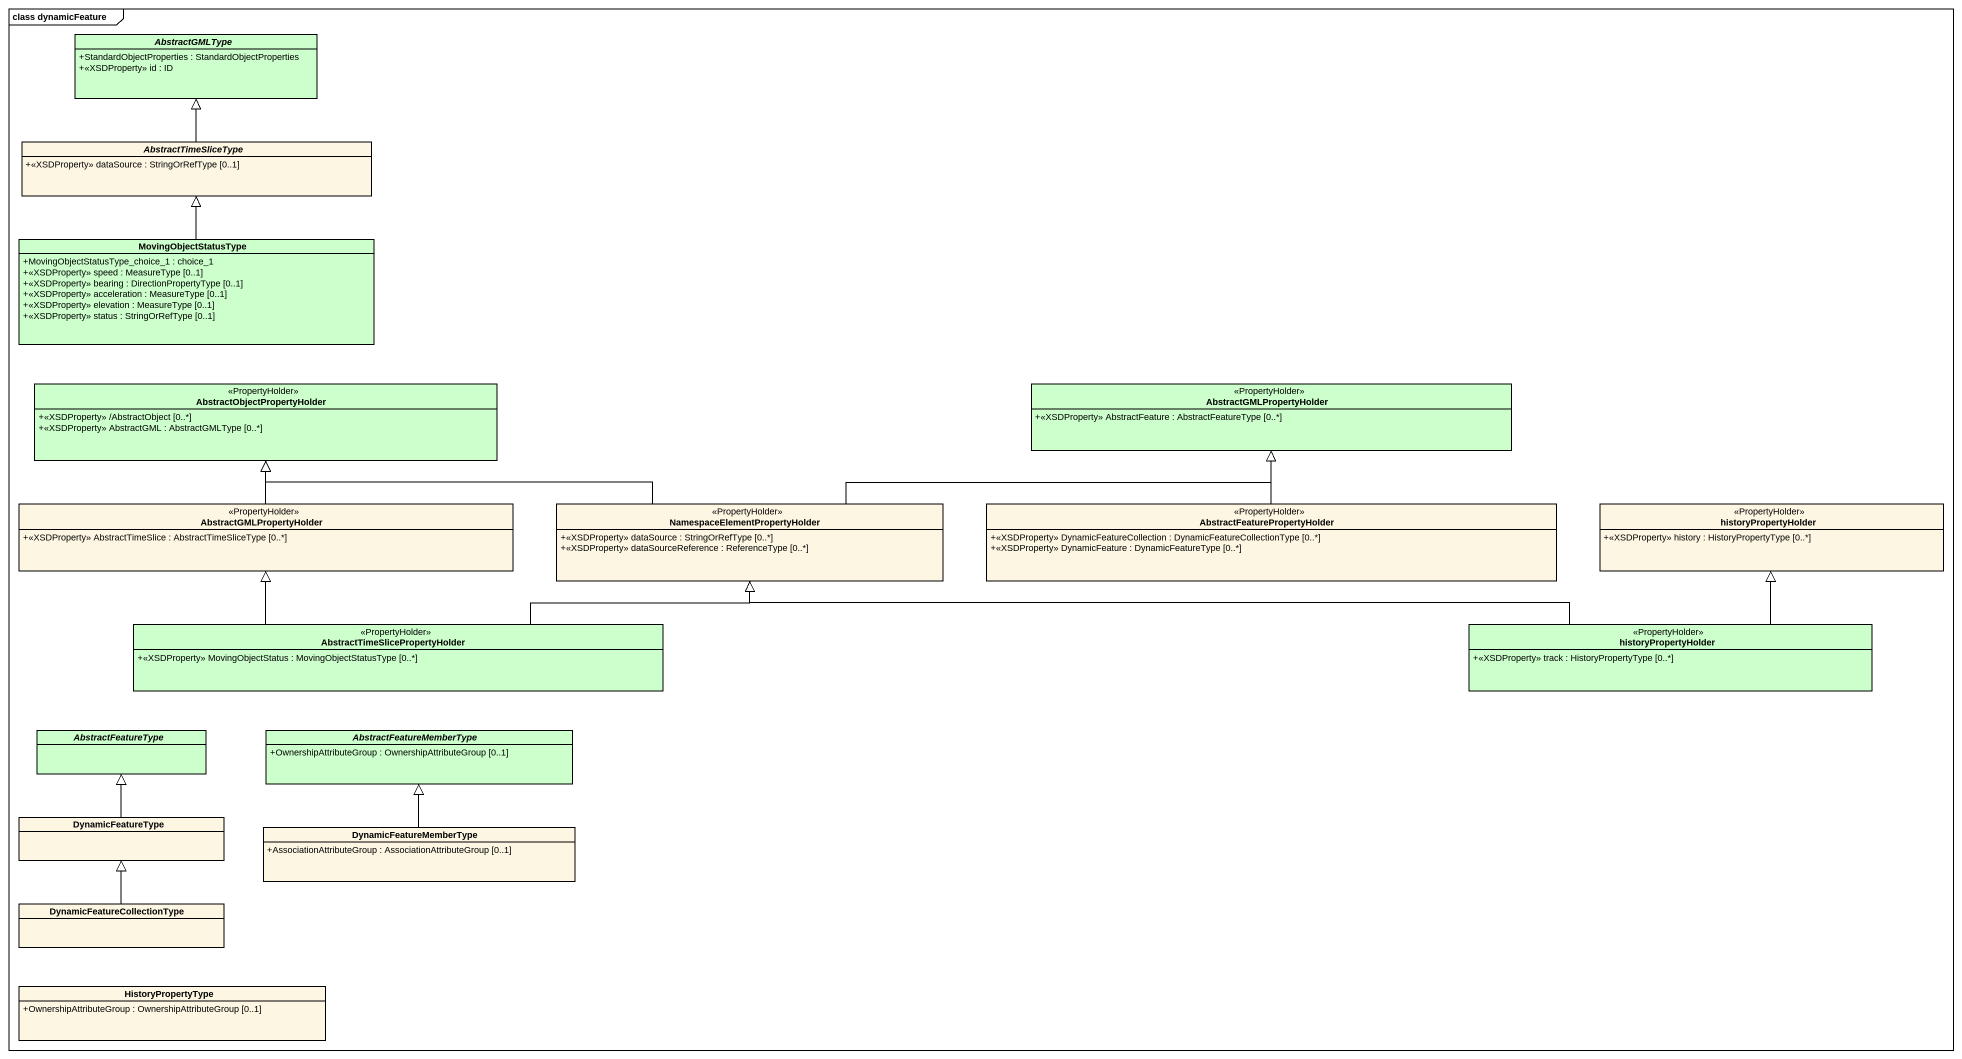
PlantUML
@startuml
mainframe class dynamicFeature
hide circle
hide empty members
skinparam classAttributeIconSize 0
abstract class AbstractGMLType #CCFFCC {
  +StandardObjectProperties : StandardObjectProperties
  +<<XSDProperty>> id : ID
}
abstract class AbstractTimeSliceType {
  +<<XSDProperty>> dataSource : StringOrRefType [0..1]
}
class MovingObjectStatusType #CCFFCC {
  +MovingObjectStatusType_choice_1 : choice_1
  +<<XSDProperty>> speed : MeasureType [0..1]
  +<<XSDProperty>> bearing : DirectionPropertyType [0..1]
  +<<XSDProperty>> acceleration : MeasureType [0..1]
  +<<XSDProperty>> elevation : MeasureType [0..1]
  +<<XSDProperty>> status : StringOrRefType [0..1]
}
class AbstractObjectPropertyHolder <<PropertyHolder>> #CCFFCC {
  +<<XSDProperty>> /AbstractObject [0..*]
  +<<XSDProperty>> AbstractGML : AbstractGMLType [0..*]
}
class AbstractGMLPropertyHolder <<PropertyHolder>> #CCFFCC {
  +<<XSDProperty>> AbstractFeature : AbstractFeatureType [0..*]
}
class "AbstractGMLPropertyHolder" as AbstractGMLPropertyHolder_2 <<PropertyHolder>> {
  +<<XSDProperty>> AbstractTimeSlice : AbstractTimeSliceType [0..*]
}
class "NamespaceElementPropertyHolder" as NamespaceElementPropertyHold <<PropertyHolder>> {
  +<<XSDProperty>> dataSource : StringOrRefType [0..*]
  +<<XSDProperty>> dataSourceReference : ReferenceType [0..*]
}
class "AbstractFeaturePropertyHolder" as AbstractFeaturePropertyHolde <<PropertyHolder>> {
  +<<XSDProperty>> DynamicFeatureCollection : DynamicFeatureCollectionType [0..*]
  +<<XSDProperty>> DynamicFeature : DynamicFeatureType [0..*]
}
class historyPropertyHolder <<PropertyHolder>> {
  +<<XSDProperty>> history : HistoryPropertyType [0..*]
}
class "AbstractTimeSlicePropertyHolder" as AbstractTimeSlicePropertyHol <<PropertyHolder>> #CCFFCC {
  +<<XSDProperty>> MovingObjectStatus : MovingObjectStatusType [0..*]
}
class "historyPropertyHolder" as historyPropertyHolder_2 <<PropertyHolder>> #CCFFCC {
  +<<XSDProperty>> track : HistoryPropertyType [0..*]
}
abstract class AbstractFeatureType #CCFFCC
abstract class AbstractFeatureMemberType #CCFFCC {
  +OwnershipAttributeGroup : OwnershipAttributeGroup [0..1]
}
class DynamicFeatureType
class DynamicFeatureMemberType {
  +AssociationAttributeGroup : AssociationAttributeGroup [0..1]
}
class DynamicFeatureCollectionType
class HistoryPropertyType {
  +OwnershipAttributeGroup : OwnershipAttributeGroup [0..1]
}
AbstractTimeSliceType -up-|> AbstractGMLType
MovingObjectStatusType -up-|> AbstractTimeSliceType
AbstractGMLPropertyHolder_2 -up-|> AbstractObjectPropertyHolder
NamespaceElementPropertyHold -left-|> AbstractObjectPropertyHolder
NamespaceElementPropertyHold -right-|> AbstractGMLPropertyHolder
AbstractFeaturePropertyHolde -up-|> AbstractGMLPropertyHolder
AbstractTimeSlicePropertyHol -up-|> AbstractGMLPropertyHolder_2
AbstractTimeSlicePropertyHol -right-|> NamespaceElementPropertyHold
historyPropertyHolder_2 -left-|> NamespaceElementPropertyHold
historyPropertyHolder_2 -up-|> historyPropertyHolder
DynamicFeatureType -up-|> AbstractFeatureType
DynamicFeatureMemberType -up-|> AbstractFeatureMemberType
DynamicFeatureCollectionType -up-|> DynamicFeatureType
@enduml
